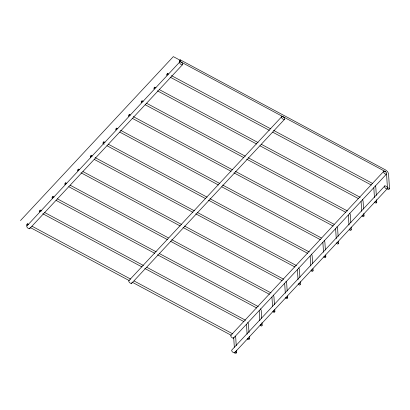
<?xml version="1.0" encoding="UTF-8"?>
<svg xmlns="http://www.w3.org/2000/svg" width="410" height="410" viewBox="0 0 410 410"><rect width="100%" height="100%" fill="white"/><g stroke="black" fill="none" stroke-linecap="round" stroke-linejoin="round"><path stroke-width="0.61" d="M236.683 352.477L235.535 351.857L234.874 352.185L234.689 352.764L235.089 353.261L236.498 353.056L236.565 350.611M247.609 338.522L247.425 339.106L247.824 339.598L249.234 339.398L249.259 336.333M262.154 325.156L261.969 325.735L261.308 326.063L260.16 325.443L260.34 324.863L261.001 324.541L262.154 325.156L261.995 322.67M274.89 311.497L274.705 312.077L274.044 312.399L272.891 311.784L273.075 311.205L273.736 310.877L274.89 311.497L274.767 309.632M287.625 297.834L287.441 298.418L286.78 298.741L285.627 298.126L285.811 297.542L286.472 297.219L287.625 297.834L287.502 295.974M300.356 284.176L300.171 284.755L299.515 285.083L298.362 284.463L298.547 283.884L299.208 283.556L300.356 284.176L300.197 281.69M313.091 270.513L312.907 271.097L312.246 271.42L311.098 270.805L311.282 270.221L311.943 269.898L313.091 270.513L312.973 268.652M325.827 256.855L325.642 257.434L324.981 257.762L323.833 257.142L324.018 256.563L324.674 256.24L325.827 256.855L325.704 254.994M338.563 243.197L338.378 243.776L337.717 244.099L336.569 243.484L336.748 242.904L337.409 242.576L338.563 243.197L338.44 241.331M351.298 229.533L351.114 230.118L350.453 230.44L349.299 229.825L349.484 229.241L350.145 228.918L351.298 229.533L351.134 227.053M364.029 215.875L363.849 216.454L363.188 216.782L362.035 216.162L362.22 215.583L362.881 215.26L364.029 215.875L363.87 213.39M376.764 202.217L376.58 202.796L375.919 203.119L374.771 202.504L374.955 201.925L375.616 201.597L376.764 202.217L376.606 199.731M389.5 188.554L389.315 189.133L388.654 189.461L387.906 189.338L387.153 187.093L385.979 186.094L384.852 185.858L232.034 349.776L231.619 350.437L232.152 351.611L233.331 352.605L234.453 352.846L387.691 188.262L388.347 187.939L389.5 188.554L388.536 173.65L387.634 171.677L385.656 169.996L180.262 59.845L179.416 60.752L179.472 61.669L180.318 60.762L180.262 59.845M29.54 228.775L182.353 64.852L182.773 64.191L182.235 63.017L181.061 62.023L179.934 61.787L27.116 225.705L26.701 226.366L27.234 227.54L28.413 228.534L29.54 228.775L29.956 228.114M179.934 61.787L179.518 62.443L180.051 63.617L181.225 64.616L182.353 64.852M131.523 283.464L284.34 119.546L284.755 118.885L284.217 117.711L283.043 116.717L281.916 116.476L129.104 280.399L128.684 281.06L129.222 282.234L130.395 283.228L131.523 283.464L131.938 282.803M281.916 116.476L281.501 117.137L282.034 118.311L283.213 119.305L284.34 119.546M233.505 338.158L386.322 174.24L386.738 173.579L386.205 172.405L385.026 171.411L383.904 171.17L231.086 335.093L230.666 335.754L231.204 336.923L232.378 337.922L233.505 338.158L233.925 337.497M234.453 352.846L234.874 352.185M383.904 171.17L383.483 171.831L384.021 173.005L385.195 173.999L386.322 174.24M384.852 185.858L384.436 186.519L384.969 187.688L386.143 188.687L387.271 188.923M20.5 220.539L173.317 56.621L179.826 60.111M167.526 73.508L166.68 74.41L166.742 75.327L167.582 74.425L167.526 73.508L168.653 74.113M154.79 87.166L153.945 88.073L154.006 88.99L154.852 88.083L154.79 87.166L155.918 87.771M142.055 100.829L141.209 101.731L141.271 102.649L142.116 101.742L142.055 100.829L143.182 101.434M129.319 114.487L128.479 115.394L128.535 116.307L129.381 115.405L129.319 114.487L130.452 115.092M116.589 128.145L115.743 129.053L115.799 129.97L116.645 129.063L116.589 128.145L117.716 128.75M104.98 142.413L103.853 141.809L103.007 142.711L103.069 143.628L104.196 144.233M103.069 143.628L103.909 142.721L103.853 141.809M91.117 155.467L90.272 156.374L90.333 157.291L91.179 156.384L91.117 155.467L92.245 156.072M78.382 169.125L77.536 170.032L77.598 170.95L78.443 170.042L78.382 169.125L79.509 169.735M65.646 182.788L64.806 183.695L64.862 184.608L65.708 183.706L65.646 182.788L66.779 183.393M52.916 196.446L52.07 197.353L52.126 198.271L52.972 197.364L52.916 196.446L54.043 197.051M40.18 210.11L39.334 211.012L39.396 211.929L40.236 211.022L40.18 210.11L41.871 211.017M27.444 223.768L26.599 224.675L26.66 225.587L27.501 224.685L27.444 223.768L28.572 224.372M248.27 338.199L249.418 338.814M179.908 61.408L385.615 171.723M171.477 75.624L270.784 128.883M273.608 130.4L372.357 183.357M170.124 77.141L269.324 130.344M272.706 132.158L371.342 185.053M159.305 89.59L258.054 142.547M261.436 144.361L360.185 197.318M157.389 90.805L256.588 144.002M259.971 145.816L358.606 198.717M146.57 103.248L245.318 156.205M248.137 157.717L347.449 210.976M145.217 104.765L243.853 157.66M246.671 159.172L345.871 212.375M133.27 116.604L232.583 169.863M235.407 171.38L334.15 224.337M132.481 118.423L231.117 171.324M233.936 172.835L333.14 226.033M120.535 130.267L219.847 183.526M222.671 185.038L321.419 237.995M119.746 132.087L218.386 184.982M221.769 186.796L320.405 239.696M108.368 144.228L207.111 197.184M209.935 198.696L309.248 251.96M107.01 145.745L205.651 198.645M208.47 200.157L307.669 253.354M95.069 157.583L194.381 210.848M197.2 212.359L296.512 265.618M94.279 159.403L192.915 212.303M195.734 213.815L294.933 267.018M82.897 171.549L181.645 224.506M184.464 226.018L283.776 279.277M80.98 172.764L180.18 225.961M182.998 227.473L282.198 280.676M70.161 185.207L168.346 237.861M171.734 239.681L271.041 292.94M68.808 186.724L167.444 239.624M170.263 241.136L269.467 294.334M57.426 198.87L156.174 251.827M159.562 253.641L258.31 306.598M56.073 200.387L154.713 253.283M157.527 254.794L256.732 307.997M44.695 212.529L143.438 265.485M146.826 267.299L245.575 320.261M42.773 213.743L141.978 266.946M144.797 268.453L243.996 321.655M31.959 226.187L130.708 279.143M134.09 280.963L232.839 333.919M30.043 227.401L129.242 280.604M132.061 282.116L231.26 335.313M375.124 185.827L375.801 187.308L376.324 195.385M362.389 199.491L363.065 200.972L363.588 209.044M349.653 213.149L350.33 214.63L350.852 222.702M336.923 226.812L337.599 228.288L338.122 236.365M324.187 240.47L324.863 241.951L325.386 250.023M311.451 254.128L312.128 255.609L312.651 263.681M298.716 267.791L299.392 269.267L299.915 277.344M285.98 281.45L286.657 282.931L287.179 291.003M273.25 295.108L273.926 296.589L274.449 304.666M260.514 308.771L261.19 310.252L261.713 318.324M247.778 322.429L248.455 323.91L249.019 332.607M235.043 336.092L235.719 337.568L236.242 345.645M386.553 174.122L387.465 188.231M373.817 187.78L374.453 197.594M361.082 201.438L361.717 211.258M348.351 215.101L348.982 224.916M335.616 228.759L336.251 238.574M322.88 242.423L323.516 252.237M310.144 256.081L310.78 265.895M297.409 269.739L298.044 279.558M284.673 283.402L285.309 293.217M271.943 297.06L272.537 306.265M259.207 310.718L259.843 320.538M246.471 324.382L247.107 334.196M233.736 338.04L234.33 347.244"/></g></svg>
